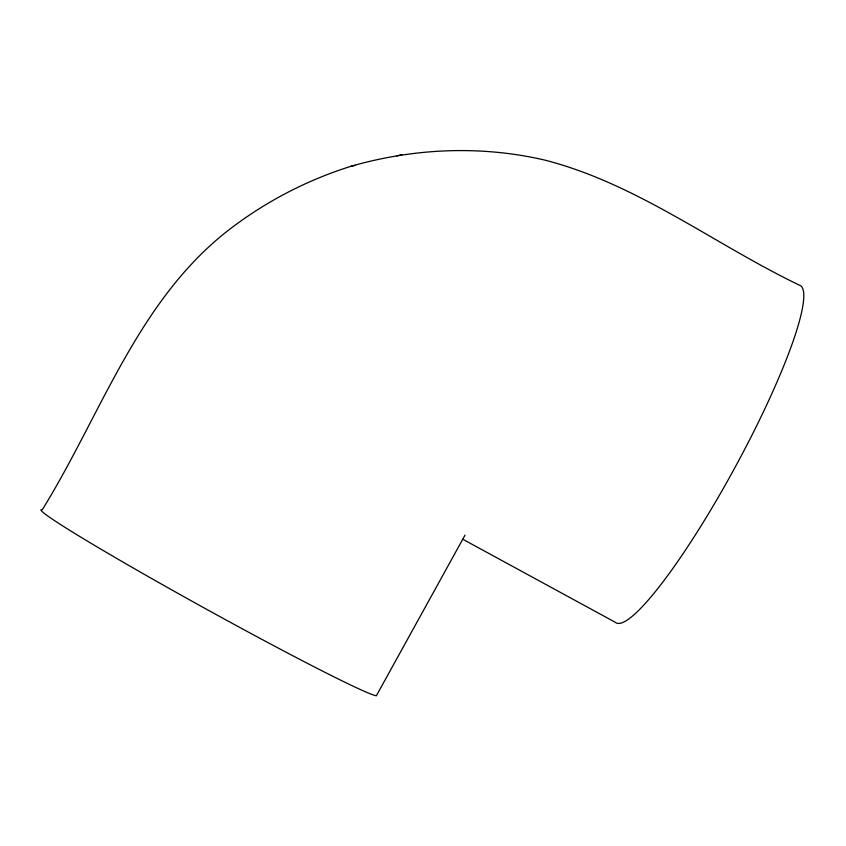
<?xml version="1.0" encoding="UTF-8"?>
<svg xmlns="http://www.w3.org/2000/svg" width="846" height="846" viewBox="0 0 846 846"><rect width="100%" height="100%" fill="white"/><g stroke="black" fill="none" stroke-linecap="round" stroke-linejoin="round"><path stroke-width="1.27" d="M465.036 535.116L376.343 695.793A192.232 7.043 28.9 0 1 188.341 599.169A192.232 7.043 28.9 0 1 42.3 509.704C100.6 415.64 136.798 302.889 226.252 231.931C263.529 202.733 305.744 180.484 350.931 166.302C413.705 148.198 480.539 145.248 544.316 159.979C637.588 183.741 715.124 244.938 800.919 285.885A192.232 30.054 -61.4 0 1 731.039 474.691A192.232 30.054 -61.4 0 1 615.232 622.254L462.762 539.23M396.848 155.812L401.839 154.712M350.931 166.302L355.087 165.393"/></g></svg>
